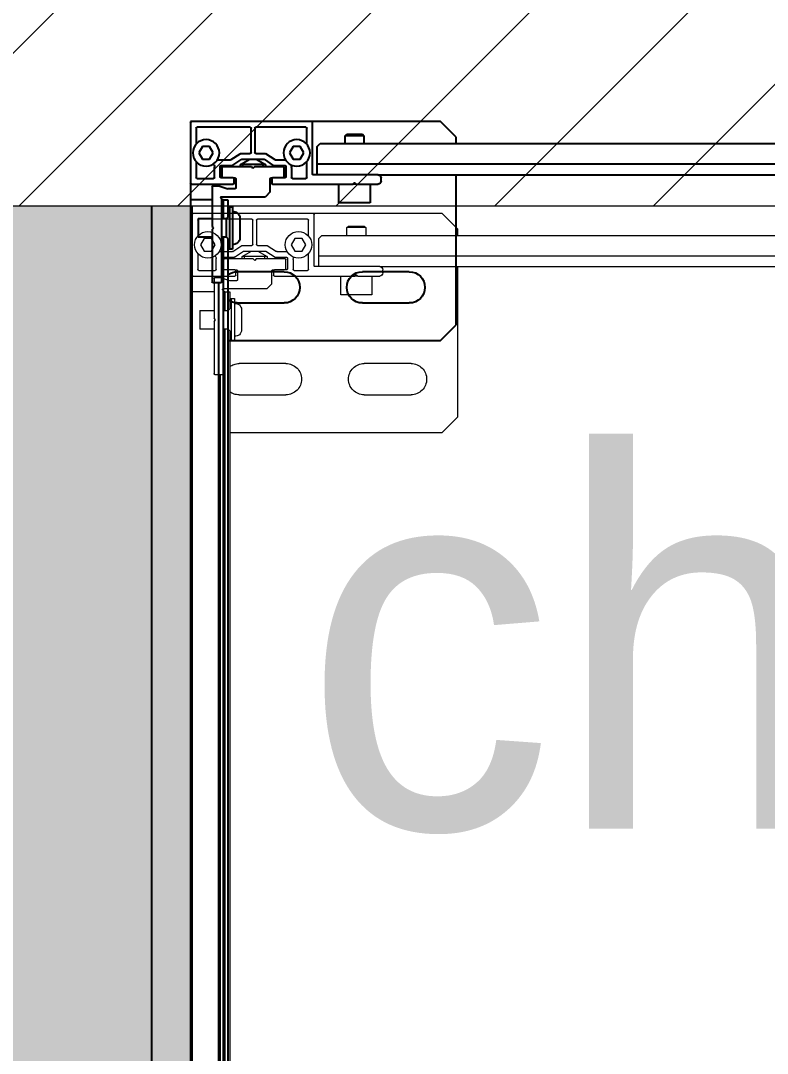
# Model space of a CAD drawing. Header units: centimetres. Extents: x 1724 to 19617, y -6503 to 8072.
# Drawn here: x 6269.45 to 6293.33, y 4104.34 to 4137.37 of the extents above; entities that cross this region are included whole.
import ezdxf

# ---------------------------------------------------------------- set-up
doc = ezdxf.new("R2010")
doc.units = ezdxf.units.CM
for name, color, linetype in [('B aménagement intérieur', 252, 'Continuous'), ('B Général', 252, 'Continuous'), ('C ANNOTATIONS-prestations', 252, 'Continuous'), ('F REMPLISSAGE-vert clair', 252, 'Continuous'), ('F REMPLISSAGE-vert foncé', 252, 'Continuous'), ('MTI900_Alu', 252, 'Continuous'), ('prlm-CHAUFF', 30, 'Continuous'), ('prlm-ELEC-CFO', 1, 'Continuous')]:
    doc.layers.add(name, color=color, linetype=linetype)
for name, color, linetype, lineweight in [('B GÈnÈral', 7, 'Continuous', 5), ('F REMPLISSAGE-vert clair-1', 7, 'Continuous', 5), ('F REMPLISSAGE-vert foncÈ', 7, 'Continuous', 5)]:
    doc.layers.add(name, color=color, linetype=linetype, lineweight=lineweight)
doc.layers.get('prlm-CHAUFF').off()
doc.styles.add('prlm-elec-cfo', font='comic.ttf', dxfattribs={"height": 12})

# ---------------------------------------------------------------- blocks, each defined once
blk = doc.blocks.new('A n0.MTI900_Alu_390')
at = {"layer": 'MTI900_Alu', "color": 1, "linetype": 'Continuous'}
for p, q in [((-4.475, 0), (-4.472, 0)), ((-4.475, -0.003), (-4.475, 0)), ((-4.472, 0), (-4.278, 0)), ((-4.278, 0), (-4.225, 0)), ((-4.225, 0), (4.225, 0)), ((-4.225, -0.07), (-4.225, 0)), ((-4.475, -0.387), (-4.475, -0.003)), ((-4.457, -0.191), (-4.457, -0.021)), ((-4.454, -0.018), (-4.4033, -0.018)), ((-4.395, -0.0385), (-4.375, -0.0269)), ((-4.375, -0.0269), (-4.355, -0.0385)), ((-4.3467, -0.018), (-4.296, -0.018)), ((-4.293, -0.021), (-4.293, -0.074)), ((-4.275, -0.003), (-4.275, -0.137)), ((-4.165, -0.025), (-4.105, -0.025)), ((-4.165, -0.025), (-4.165, -0.07)), ((-4.105, -0.07), (-4.105, -0.025)), ((-4.395, -0.0615), (-4.395, -0.0385)), ((-4.375, -0.0731), (-4.395, -0.0615)), ((-4.355, -0.0615), (-4.375, -0.0731)), ((-4.355, -0.0385), (-4.355, -0.0615)), ((-4.353, -0.0864), (-4.353, -0.1286)), ((-4.335, -0.098), (-4.335, -0.1341)), ((-4.298, -0.095), (-4.332, -0.095)), ((-4.296, -0.077), (-4.3306, -0.077)), ((-4.295, -0.137), (-4.295, -0.098)), ((-4.27, -0.073), (-4.27, -0.0895)), ((-4.2698, -0.0905), (-4.2602, -0.1195)), ((-4.267, -0.07), (-4.14, -0.07)), ((-4.135, -0.075), (-4.14, -0.07)), ((-4.13, -0.07), (-4.135, -0.075)), ((-4.13, -0.07), (-3.963, -0.07)), ((-3.96, -0.073), (-3.96, -0.097)), ((-3.96, -0.09), (3.96, -0.09)), ((-4.3535, -0.1303), (-4.3725, -0.1588)), ((-4.33, -0.195), (-4.33, -0.103)), ((-4.327, -0.1), (-4.298, -0.1)), ((-4.26, -0.142), (-4.26, -0.1205)), ((-4.235, -0.1), (-4.235, -0.24)), ((-3.963, -0.1), (-4.229, -0.1)), ((-4.225, -0.105), (-4.225, -0.1)), ((-4.225, -0.105), (-4.165, -0.105)), ((-4.225, -0.105), (-4.225, -0.12)), ((-4.225, -0.12), (-4.17, -0.12)), ((-4.203, -0.12), (-4.203, -0.125)), ((-4.203, -0.125), (-4.067, -0.125)), ((-4.203, -0.125), (-4.203, -0.135)), ((-4.165, -0.115), (-4.175, -0.125)), ((-4.165, -0.1), (-4.165, -0.115)), ((-4.105, -0.115), (-4.165, -0.115)), ((-4.105, -0.115), (-4.105, -0.1)), ((-4.105, -0.105), (4.105, -0.105)), ((-4.095, -0.125), (-4.105, -0.115)), ((-4.1, -0.12), (4.1, -0.12)), ((-4.067, -0.125), (-4.067, -0.12)), ((-4.067, -0.135), (-4.067, -0.125)), ((-3.775, -0.12), (-3.775, -0.8)), ((-4.373, -0.1605), (-4.373, -0.191)), ((-4.3377, -0.16), (-4.355, -0.19)), ((-4.3355, -0.1358), (-4.3545, -0.1642)), ((-4.3377, -0.24), (-4.3377, -0.16)), ((-4.33, -0.16), (-4.3377, -0.16)), ((-4.295, -0.137), (-4.295, -0.142)), ((-4.278, -0.14), (-4.292, -0.14)), ((-4.292, -0.145), (-4.263, -0.145)), ((-4.203, -0.135), (-4.067, -0.135)), ((-4.1675, -0.158), (-4.1025, -0.158)), ((-3.995, -0.3), (-3.995, -0.15)), ((-3.895, -0.15), (-3.895, -0.3)), ((-4.376, -0.194), (-4.454, -0.194)), ((-4.355, -0.1659), (-4.355, -0.2341)), ((-4.33, -0.1677), (-4.3421, -0.1677)), ((-4.325, -0.2), (-4.33, -0.195)), ((-4.457, -0.369), (-4.457, -0.209)), ((-4.454, -0.206), (-4.376, -0.206)), ((-4.373, -0.209), (-4.373, -0.2404)), ((-4.355, -0.21), (-4.3377, -0.24)), ((-4.33, -0.205), (-4.325, -0.2)), ((-4.33, -0.297), (-4.33, -0.205)), ((-4.373, -0.2404), (-4.3535, -0.2697)), ((-4.3545, -0.2358), (-4.335, -0.265)), ((-4.33, -0.2323), (-4.3421, -0.2323)), ((-4.3377, -0.24), (-4.33, -0.24)), ((-4.295, -0.258), (-4.295, -0.263)), ((-4.295, -0.302), (-4.295, -0.263)), ((-4.25, -0.255), (-4.292, -0.255)), ((-4.292, -0.26), (-4.278, -0.26)), ((-4.275, -0.263), (-4.275, -0.52)), ((-4.25, -0.255), (-4.235, -0.24)), ((-4.353, -0.2714), (-4.353, -0.3036)), ((-4.335, -0.265), (-4.335, -0.302)), ((-4.395, -0.3285), (-4.375, -0.3169)), ((-4.395, -0.3515), (-4.395, -0.3285)), ((-4.375, -0.3169), (-4.355, -0.3285)), ((-4.355, -0.3285), (-4.355, -0.3515)), ((-4.332, -0.305), (-4.298, -0.305)), ((-4.328, -0.323), (-4.296, -0.323)), ((-4.298, -0.3), (-4.327, -0.3)), ((-4.293, -0.326), (-4.293, -0.369)), ((-4.375, -0.3631), (-4.395, -0.3515)), ((-4.355, -0.3515), (-4.375, -0.3631)), ((-4.475, -0.8), (-4.475, -0.387)), ((-4.308, -0.39), (-4.472, -0.39)), ((-4.4033, -0.372), (-4.454, -0.372)), ((-4.296, -0.372), (-4.3467, -0.372)), ((-4.305, -0.6), (-4.305, -0.393)), ((-4.395, -0.405), (-4.405, -0.415)), ((-4.405, -0.415), (-4.405, -3.465)), ((-4.34, -0.405), (-4.395, -0.405)), ((-4.305, -0.405), (-4.34, -0.405)), ((-4.34, -0.405), (-4.34, -3.475)), ((-4.43, -0.495), (-4.435, -0.5)), ((-4.43, -0.555), (-4.43, -0.495)), ((-4.405, -0.495), (-4.43, -0.495)), ((-4.215, -0.475), (-4.275, -0.475)), ((-4.215, -0.575), (-4.215, -0.475)), ((-4.435, -0.5), (-4.435, -0.55)), ((-4.275, -0.52), (-4.2779, -0.5229)), ((-4.2779, -0.5271), (-4.275, -0.53)), ((-4.275, -0.53), (-4.275, -0.52)), ((-4.435, -0.55), (-4.43, -0.555)), ((-4.43, -0.555), (-4.405, -0.555)), ((-4.275, -0.53), (-4.275, -0.6)), ((-3.995, -0.7), (-3.995, -0.55)), ((-3.895, -0.55), (-3.895, -0.7)), ((-4.275, -0.575), (-4.215, -0.575)), ((-4.305, -0.6), (-4.305, -3.277)), ((-4.285, -0.61), (-4.295, -0.61)), ((-4.425, -0.85), (-4.475, -0.8)), ((-3.775, -0.8), (-3.825, -0.85)), ((-4.405, -0.85), (-4.425, -0.85)), ((-3.825, -0.85), (-4.305, -0.85))]:
    blk.add_line(p, q, dxfattribs=at)
for centre in [(-4.375, -0.05), (-4.375, -0.34)]:
    blk.add_circle(centre, 0.0425, dxfattribs=at)
for centre, radius, start, end in [((-4.472, -0.003), 0.003, 90, 180), ((-4.278, -0.003), 0.003, 0, 90), ((-4.454, -0.021), 0.003, 90, 180), ((-4.4033, -0.021), 0.003, 84.5182, 90), ((-4.3467, -0.021), 0.003, 90, 95.4817), ((-4.296, -0.021), 0.003, 0, 90), ((-4.3306, -0.067), 0.01, 213.6525, 270), ((-4.332, -0.098), 0.003, 90, 180), ((-4.298, -0.098), 0.003, 0, 90), ((-4.296, -0.074), 0.003, 270, 0), ((-4.267, -0.073), 0.003, 90, 180), ((-4.267, -0.0895), 0.003, 180, 198.4349), ((-4.232, -0.1), 0.003, 0, 180), ((-3.963, -0.073), 0.003, 0, 90), ((-3.963, -0.097), 0.003, 270, 0), ((-4.356, -0.1286), 0.003, 326.3099, 0), ((-4.327, -0.103), 0.003, 90, 180), ((-4.298, -0.103), 0.003, 0, 90), ((-4.263, -0.1205), 0.003, 0, 18.4349), ((-3.945, -0.15), 0.05, 143.1301, 180), ((-3.945, -0.15), 0.05, 0, 36.8699), ((-4.37, -0.1605), 0.003, 146.3099, 180), ((-4.352, -0.1659), 0.003, 146.3099, 180), ((-4.338, -0.1341), 0.003, 326.3099, 0), ((-4.292, -0.137), 0.003, 180, 270), ((-4.292, -0.142), 0.003, 180, 270), ((-4.278, -0.137), 0.003, 270, 0), ((-4.263, -0.142), 0.003, 270, 0), ((-4.1675, -0.138), 0.02, 171.3731, 270), ((-4.1675, -0.133), 0.02, 185.7392, 187.1808), ((-4.1025, -0.138), 0.02, 270, 8.6269), ((-4.1025, -0.133), 0.02, 352.8192, 354.2608), ((-4.454, -0.191), 0.003, 180, 270), ((-4.376, -0.191), 0.003, 270, 0), ((-4.454, -0.209), 0.003, 90, 180), ((-4.376, -0.209), 0.003, 0, 90), ((-4.352, -0.2341), 0.003, 180, 213.6901), ((-4.292, -0.258), 0.003, 90, 180), ((-4.292, -0.263), 0.003, 90, 180), ((-4.278, -0.263), 0.003, 0, 90), ((-4.356, -0.2714), 0.003, 0, 33.6901), ((-4.327, -0.297), 0.003, 180, 270), ((-4.298, -0.297), 0.003, 270, 0), ((-4.332, -0.302), 0.003, 180, 270), ((-4.328, -0.333), 0.01, 90, 133.851), ((-4.298, -0.302), 0.003, 270, 0), ((-4.296, -0.326), 0.003, 0, 90), ((-3.945, -0.3), 0.05, 180, 0), ((-4.472, -0.387), 0.003, 180, 270), ((-4.454, -0.369), 0.003, 180, 270), ((-4.4033, -0.369), 0.003, 270, 275.4818), ((-4.3467, -0.369), 0.003, 264.5182, 270), ((-4.308, -0.393), 0.003, 0, 90), ((-4.296, -0.369), 0.003, 270, 0), ((-4.2758, -0.525), 0.003, 135, 225), ((-3.945, -0.55), 0.05, 0, 180), ((-4.295, -0.6), 0.01, 180, 270), ((-4.285, -0.6), 0.01, 270, 0), ((-3.945, -0.7), 0.05, 180, 0)]:
    blk.add_arc(centre, radius, start, end, dxfattribs=at)
blk = doc.blocks.new('G 100_80')
at = {"layer": 'B Général', "color": 7, "linetype": 'Continuous', "lineweight": 5, "flags": 128}
blk.add_lwpolyline([(9.5, -45), (9.5, 45), (48.52, 45), (48.52, -45)], close=True, dxfattribs=at)
at = {"layer": 'C ANNOTATIONS-prestations', "lineweight": 5}
for p, q in [((9.5, 44.75), (9.5, 44.72)), ((9.53, 44.75), (9.5, 44.75)), ((9.5, 44.72), (9.5, 42.78)), ((13.37, 44.75), (9.53, 44.75)), ((17.5, 44.75), (13.37, 44.75)), ((13.4, 43.08), (13.4, 44.72)), ((18, 44.25), (17.5, 44.75)), ((9.68, 44.54), (9.68, 44.033)), ((11.41, 44.57), (9.71, 44.57)), ((11.44, 43.76), (11.44, 44.54)), ((11.56, 44.54), (11.56, 43.76)), ((13.19, 44.57), (11.59, 44.57)), ((13.22, 44.033), (13.22, 44.54)), ((14.45, 44.3), (14.5, 44.35)), ((15.05, 44.3), (14.45, 44.3)), ((14.45, 44.05), (14.45, 44.3)), ((14.5, 44.35), (15, 44.35)), ((15, 44.35), (15.05, 44.3)), ((15.05, 44.3), (15.05, 44.05)), ((9.885, 43.95), (9.769, 43.75)), ((10.115, 43.95), (9.885, 43.95)), ((10.231, 43.75), (10.115, 43.95)), ((12.785, 43.95), (12.669, 43.75)), ((13.015, 43.95), (12.785, 43.95)), ((13.131, 43.75), (13.015, 43.95)), ((13.55, 43.95), (13.65, 44.05)), ((13.55, 43.4), (13.55, 43.95)), ((13.65, 44.05), (44.15, 44.05)), ((18, 44.05), (18, 44.25)), ((9.769, 43.75), (9.885, 43.55)), ((10.115, 43.55), (10.231, 43.75)), ((10.803, 43.535), (11.088, 43.725)), ((11.105, 43.73), (11.41, 43.73)), ((11.59, 43.73), (11.904, 43.73)), ((11.904, 43.73), (12.197, 43.535)), ((12.669, 43.75), (12.785, 43.55)), ((13.015, 43.55), (13.131, 43.75)), ((9.68, 43.467), (9.68, 42.96)), ((9.885, 43.55), (10.115, 43.55)), ((10.27, 42.96), (10.27, 43.307)), ((10.364, 43.53), (10.786, 43.53)), ((10.45, 42.98), (10.45, 43.32)), ((10.48, 43.35), (10.841, 43.35)), ((10.5, 43.27), (10.5, 42.98)), ((11.45, 43.3), (10.53, 43.3)), ((10.858, 43.355), (11.142, 43.545)), ((11.1, 43.377), (11.4, 43.55)), ((11.9, 43.377), (11.1, 43.377)), ((11.1, 43.3), (11.1, 43.377)), ((11.159, 43.55), (11.841, 43.55)), ((11.177, 43.3), (11.177, 43.421)), ((11.5, 43.25), (11.45, 43.3)), ((11.55, 43.3), (11.5, 43.25)), ((12.47, 43.3), (11.55, 43.3)), ((11.6, 43.55), (11.9, 43.377)), ((11.823, 43.3), (11.823, 43.421)), ((11.858, 43.545), (12.15, 43.35)), ((11.9, 43.377), (11.9, 43.3)), ((12.15, 43.35), (12.52, 43.35)), ((12.214, 43.53), (12.536, 43.53)), ((12.5, 42.98), (12.5, 43.27)), ((12.55, 43.32), (12.55, 42.98)), ((12.73, 43.28), (12.73, 42.96)), ((12.785, 43.55), (13.015, 43.55)), ((13.22, 42.96), (13.22, 43.467)), ((13.55, 43.05), (13.55, 43.4)), ((13.55, 43.4), (44.25, 43.4)), ((10.87, 42.95), (10.48, 42.95)), ((10.87, 42.95), (10.92, 42.95)), ((12.08, 42.95), (12.13, 42.95)), ((12.52, 42.95), (12.13, 42.95)), ((15.5, 43.05), (13.43, 43.05)), ((15.5, 43.05), (42.27, 43.05)), ((15.6, 42.85), (15.6, 42.95)), ((18, 38.25), (18, 43.05)), ((9.5, 42.78), (9.5, 42.25)), ((9.53, 42.75), (10.87, 42.75)), ((9.71, 42.93), (10.24, 42.93)), ((10.2, 42.67), (10.2, 41.4)), ((10.23, 42.7), (10.395, 42.7)), ((10.405, 42.699), (10.695, 42.602)), ((10.9, 42.78), (10.9, 42.92)), ((10.95, 42.92), (10.95, 42.63)), ((12.05, 42.5), (12.05, 42.92)), ((12.1, 42.92), (12.1, 42.78)), ((12.13, 42.75), (14.7, 42.75)), ((12.76, 42.93), (13.19, 42.93)), ((14.25, 42.15), (14.25, 42.75)), ((14.7, 42.75), (14.729, 42.779)), ((14.8, 42.75), (14.7, 42.75)), ((14.771, 42.779), (14.8, 42.75)), ((14.8, 42.75), (15.5, 42.75)), ((15.25, 42.75), (15.25, 42.15)), ((10.5, 42.35), (11.9, 42.35)), ((10.5, 39.63), (10.5, 42.29)), ((10.92, 42.6), (10.705, 42.6)), ((12.05, 42.5), (11.9, 42.35)), ((9.5, 42.25), (9.5, -42.25)), ((10.2, 42.25), (9.5, 42.25)), ((10.55, 42.25), (10.5, 42.25)), ((10.55, 42.25), (10.55, 41.65)), ((10.55, 42.25), (10.7, 42.25)), ((10.7, 42.25), (10.7, 41.7)), ((10.7, 42.03), (10.75, 42.03)), ((10.75, 42.03), (10.75, 40.67)), ((10.75, 42.03), (10.85, 42.03)), ((10.85, 42.03), (10.85, 40.67)), ((15.25, 42.15), (14.25, 42.15)), ((9.75, 41.65), (9.75, 41.05)), ((9.75, 41.65), (10.2, 41.65)), ((10.5, 41.65), (10.65, 41.65)), ((10.65, 41.65), (10.75, 41.75)), ((10.65, 41.05), (10.65, 41.65)), ((11.08, 41.675), (11.08, 41.025)), ((10.25, 41.35), (10.2, 41.4)), ((10.2, 41.3), (10.25, 41.35)), ((10.2, 41.3), (10.2, 39.63)), ((10.2, 41.05), (9.75, 41.05)), ((10.65, 41.05), (10.5, 41.05)), ((10.55, 41.05), (10.55, -41.05)), ((10.75, 40.95), (10.65, 41.05)), ((10.7, 41), (10.7, -41)), ((10.75, 40.67), (10.7, 40.67)), ((10.85, 40.67), (10.75, 40.67)), ((12.5, 39.95), (11, 39.95)), ((16.5, 39.95), (15, 39.95)), ((10.23, 39.6), (10.47, 39.6)), ((10.4, 39.6), (10.4, -39.6)), ((11, 38.95), (12.5, 38.95)), ((15, 38.95), (16.5, 38.95)), ((17.5, 37.75), (18, 38.25)), ((10.7, 37.75), (17.5, 37.75))]:
    blk.add_line(p, q, dxfattribs=at)
at = {"layer": 'C ANNOTATIONS-prestations', "lineweight": 5, "flags": 128}
for points in [[(9.5, 44.72, -0.198912), (9.509, 44.741, -0.198912), (9.53, 44.75)], [(13.37, 44.75, -0.198912), (13.391, 44.741, -0.198912), (13.4, 44.72)], [(9.68, 44.54, -0.198912), (9.689, 44.561, -0.198912), (9.71, 44.57)], [(11.41, 44.57, -0.198912), (11.431, 44.561, -0.198912), (11.44, 44.54)], [(11.56, 44.54, -0.198912), (11.569, 44.561, -0.198912), (11.59, 44.57)], [(13.19, 44.57, -0.198912), (13.211, 44.561, -0.198912), (13.22, 44.54)], [(9.68, 44.03, -0.01196), (9.68, 44.031, -0.01196), (9.68, 44.033)], [(13.22, 44.033, -0.01196), (13.22, 44.031, -0.01196), (13.22, 44.03)], [(11.088, 43.725, -0.073633), (11.096, 43.729, -0.073633), (11.105, 43.73)], [(11.44, 43.76, -0.198912), (11.431, 43.739, -0.198912), (11.41, 43.73)], [(11.59, 43.73, -0.198912), (11.569, 43.739, -0.198912), (11.56, 43.76)], [(9.68, 43.467, -0.01196), (9.68, 43.469, -0.01196), (9.68, 43.47)], [(10.225, 43.39, -0.123554), (10.258, 43.354, -0.123554), (10.27, 43.307)], [(10.45, 43.32, -0.198912), (10.459, 43.341, -0.198912), (10.48, 43.35)], [(10.5, 43.27, -0.198912), (10.509, 43.291, -0.198912), (10.53, 43.3)], [(10.803, 43.535, -0.073633), (10.795, 43.531, -0.073633), (10.786, 43.53)], [(10.858, 43.355, -0.073633), (10.85, 43.351, -0.073633), (10.841, 43.35)], [(11.142, 43.545, -0.073633), (11.15, 43.549, -0.073633), (11.159, 43.55)], [(11.841, 43.55, -0.073633), (11.85, 43.549, -0.073633), (11.858, 43.545)], [(12.214, 43.53, -0.073633), (12.205, 43.531, -0.073633), (12.197, 43.535)], [(12.47, 43.3, -0.198912), (12.491, 43.291, -0.198912), (12.5, 43.27)], [(12.52, 43.35, -0.198912), (12.541, 43.341, -0.198912), (12.55, 43.32)], [(12.73, 43.28, -0.095961), (12.737, 43.318, -0.095961), (12.758, 43.35)], [(13.22, 43.47, -0.01196), (13.22, 43.469, -0.01196), (13.22, 43.467)], [(9.71, 42.93, -0.198912), (9.689, 42.939, -0.198912), (9.68, 42.96)], [(10.27, 42.96, -0.198912), (10.261, 42.939, -0.198912), (10.24, 42.93)], [(10.48, 42.95, -0.198912), (10.459, 42.959, -0.198912), (10.45, 42.98)], [(10.53, 42.95, -0.198912), (10.509, 42.959, -0.198912), (10.5, 42.98)], [(10.87, 42.95, -0.198912), (10.891, 42.941, -0.198912), (10.9, 42.92)], [(10.92, 42.95, -0.198912), (10.941, 42.941, -0.198912), (10.95, 42.92)], [(12.05, 42.92, -0.198912), (12.059, 42.941, -0.198912), (12.08, 42.95)], [(12.1, 42.92, -0.198912), (12.109, 42.941, -0.198912), (12.13, 42.95)], [(12.5, 42.98, -0.198912), (12.491, 42.959, -0.198912), (12.47, 42.95)], [(12.55, 42.98, -0.198912), (12.541, 42.959, -0.198912), (12.52, 42.95)], [(12.76, 42.93, -0.198912), (12.739, 42.939, -0.198912), (12.73, 42.96)], [(13.22, 42.96, -0.198912), (13.211, 42.939, -0.198912), (13.19, 42.93)], [(13.43, 43.05, -0.198912), (13.409, 43.059, -0.198912), (13.4, 43.08)], [(15.5, 43.05, -0.198912), (15.571, 43.021, -0.198912), (15.6, 42.95)], [(9.53, 42.75, -0.198912), (9.509, 42.759, -0.198912), (9.5, 42.78)], [(10.2, 42.67, -0.198912), (10.209, 42.691, -0.198912), (10.23, 42.7)], [(10.395, 42.7, -0.040241), (10.4, 42.7, -0.040241), (10.405, 42.699)], [(10.9, 42.78, -0.198912), (10.891, 42.759, -0.198912), (10.87, 42.75)], [(10.95, 42.63, -0.198912), (10.941, 42.609, -0.198912), (10.92, 42.6)], [(12.13, 42.75, -0.198912), (12.109, 42.759, -0.198912), (12.1, 42.78)], [(14.729, 42.779, -0.198912), (14.75, 42.788, -0.198912), (14.771, 42.779)], [(15.6, 42.85, -0.198912), (15.571, 42.779, -0.198912), (15.5, 42.75)], [(10.5, 42.29, -0.414214), (10.47, 42.32, -0.414214), (10.5, 42.35)], [(10.705, 42.6, -0.040241), (10.7, 42.6, -0.040241), (10.695, 42.602)], [(10.85, 41.873, -0.218554), (11.01, 41.827, -0.218554), (11.08, 41.675)], [(10.85, 41.874, -0.003145), (10.853, 41.874, -0.003145), (10.855, 41.874)], [(11.08, 41.025, -0.218554), (11.01, 40.873, -0.218554), (10.85, 40.827)], [(10.855, 40.827, -0.003145), (10.853, 40.826, -0.003145), (10.85, 40.826)], [(10.7, 39.85, -0.080612), (10.842, 39.924, -0.080612), (11, 39.95)], [(12.5, 39.95, -0.414214), (13, 39.45, -0.414214), (12.5, 38.95)], [(15, 38.95, -0.414214), (14.5, 39.45, -0.414214), (15, 39.95)], [(16.5, 39.95, -0.414214), (17, 39.45, -0.414214), (16.5, 38.95)], [(10.23, 39.6, -0.198912), (10.209, 39.609, -0.198912), (10.2, 39.63)], [(10.5, 39.63, -0.198912), (10.491, 39.609, -0.198912), (10.47, 39.6)], [(11, 38.95, -0.080612), (10.842, 38.976, -0.080612), (10.7, 39.05)]]:
    blk.add_lwpolyline(points, format="xyb", dxfattribs=at)
at = {"layer": 'C ANNOTATIONS-prestations', "lineweight": 5}
for centre in [(10, 43.75), (12.9, 43.75)]:
    blk.add_circle(centre, 0.425, dxfattribs=at)

msp = doc.modelspace()

# ---------------------------------------------------------------- hatches: boundary and pattern name
at = {"layer": 'B GÈnÈral', "linetype": 'Continuous', "lineweight": 5}
h = msp.add_hatch(dxfattribs=at)
h.set_pattern_fill('50_BETON', style=0, pattern_type=2)
h.set_pattern_definition([(45, (0.0456, -2.938), (2.4253472, -2.6458333), [])])
h.paths.add_polyline_path([(5664.672, 4149.451), (5664.672, 4131.451), (6589.699, 4131.451), (6589.699, 4149.451)])
at = {"layer": 'B GÈnÈral', "linetype": 'Continuous', "lineweight": 0, "true_color": 0xc0dcc0}
msp.add_hatch(color=9, dxfattribs=at).paths.add_polyline_path([(6273.634, 4038.963), (6274.934, 4040.263), (6274.934, 4131.451), (6267.934, 4131.451), (6267.934, 4040.263), (6269.234, 4038.963)])

# ---------------------------------------------------------------- linework, layer by layer
at = {"layer": 'B Général', "color": 7, "linetype": 'Continuous', "lineweight": 18}
msp.add_line((6225.934, 4131.451), (6589.699, 4131.451), dxfattribs=at)
at = {"layer": 'B Général', "color": 7, "linetype": 'Continuous', "lineweight": 5}
msp.add_line((6225.934, 4131.451), (6589.699, 4131.451), dxfattribs=at)
at = {"layer": 'B Général', "color": 98, "linetype": 'Continuous', "lineweight": 13, "true_color": 0x004400}
msp.add_line((6274.934, 4131.451), (6274.934, 4040.263), dxfattribs=at)
at = {"layer": 'F REMPLISSAGE-vert clair'}
msp.add_line((6273.634, 4131.451), (6273.634, 4038.963), dxfattribs=at)
at = {"layer": 'F REMPLISSAGE-vert clair-1', "color": 9, "linetype": 'Continuous', "true_color": 0xc0dcc0}
msp.add_solid([(6269.234, 4038.963), (6273.634, 4038.963), (6269.234, 4131.451), (6273.634, 4131.451)], dxfattribs=at)
at = {"layer": 'F REMPLISSAGE-vert foncÈ', "color": 54, "linetype": 'Continuous', "true_color": 0x99aa00}
msp.add_solid([(6273.634, 4038.963), (6274.934, 4040.263), (6273.634, 4131.451), (6274.934, 4131.451)], dxfattribs=at)
at = {"layer": 'F REMPLISSAGE-vert foncé'}
msp.add_line((6273.634, 4131.451), (6273.634, 4038.963), dxfattribs=at)
at = {"layer": 'F REMPLISSAGE-vert foncé', "color": 98, "linetype": 'Continuous', "lineweight": 13, "true_color": 0x004400}
msp.add_line((6274.934, 4131.451), (6274.934, 4040.263), dxfattribs=at)

# ---------------------------------------------------------------- block references
at = {"layer": 'prlm-CHAUFF', "xscale": -9.999999999999975, "yscale": 9.999999999999975, "zscale": 9.999999999999975, "rotation": 90.00011533977086}
msp.add_blockref('A n0.MTI900_Alu_390', (6274.879, 4089.389), dxfattribs=at)

# ---------------------------------------------------------------- next in the draw order: texts
at = {"layer": 'prlm-ELEC-CFO', "lineweight": 20, "insert": (6286.96, 4117.435), "char_height": 12, "attachment_point": 5, "line_spacing_factor": 0.8, "style": 'prlm-elec-cfo', "bg_fill": 3, "box_fill_scale": 1.1, "bg_fill_color": 256, "bg_fill_transparency": 0}
msp.add_mtext('ch', dxfattribs=at)

# ---------------------------------------------------------------- next in the draw order: block references
at = {"layer": 'B aménagement intérieur', "color": 7}
msp.add_blockref('G 100_80', (6265.434, 4086.451), dxfattribs=at)

doc.saveas('drawing.dxf')
